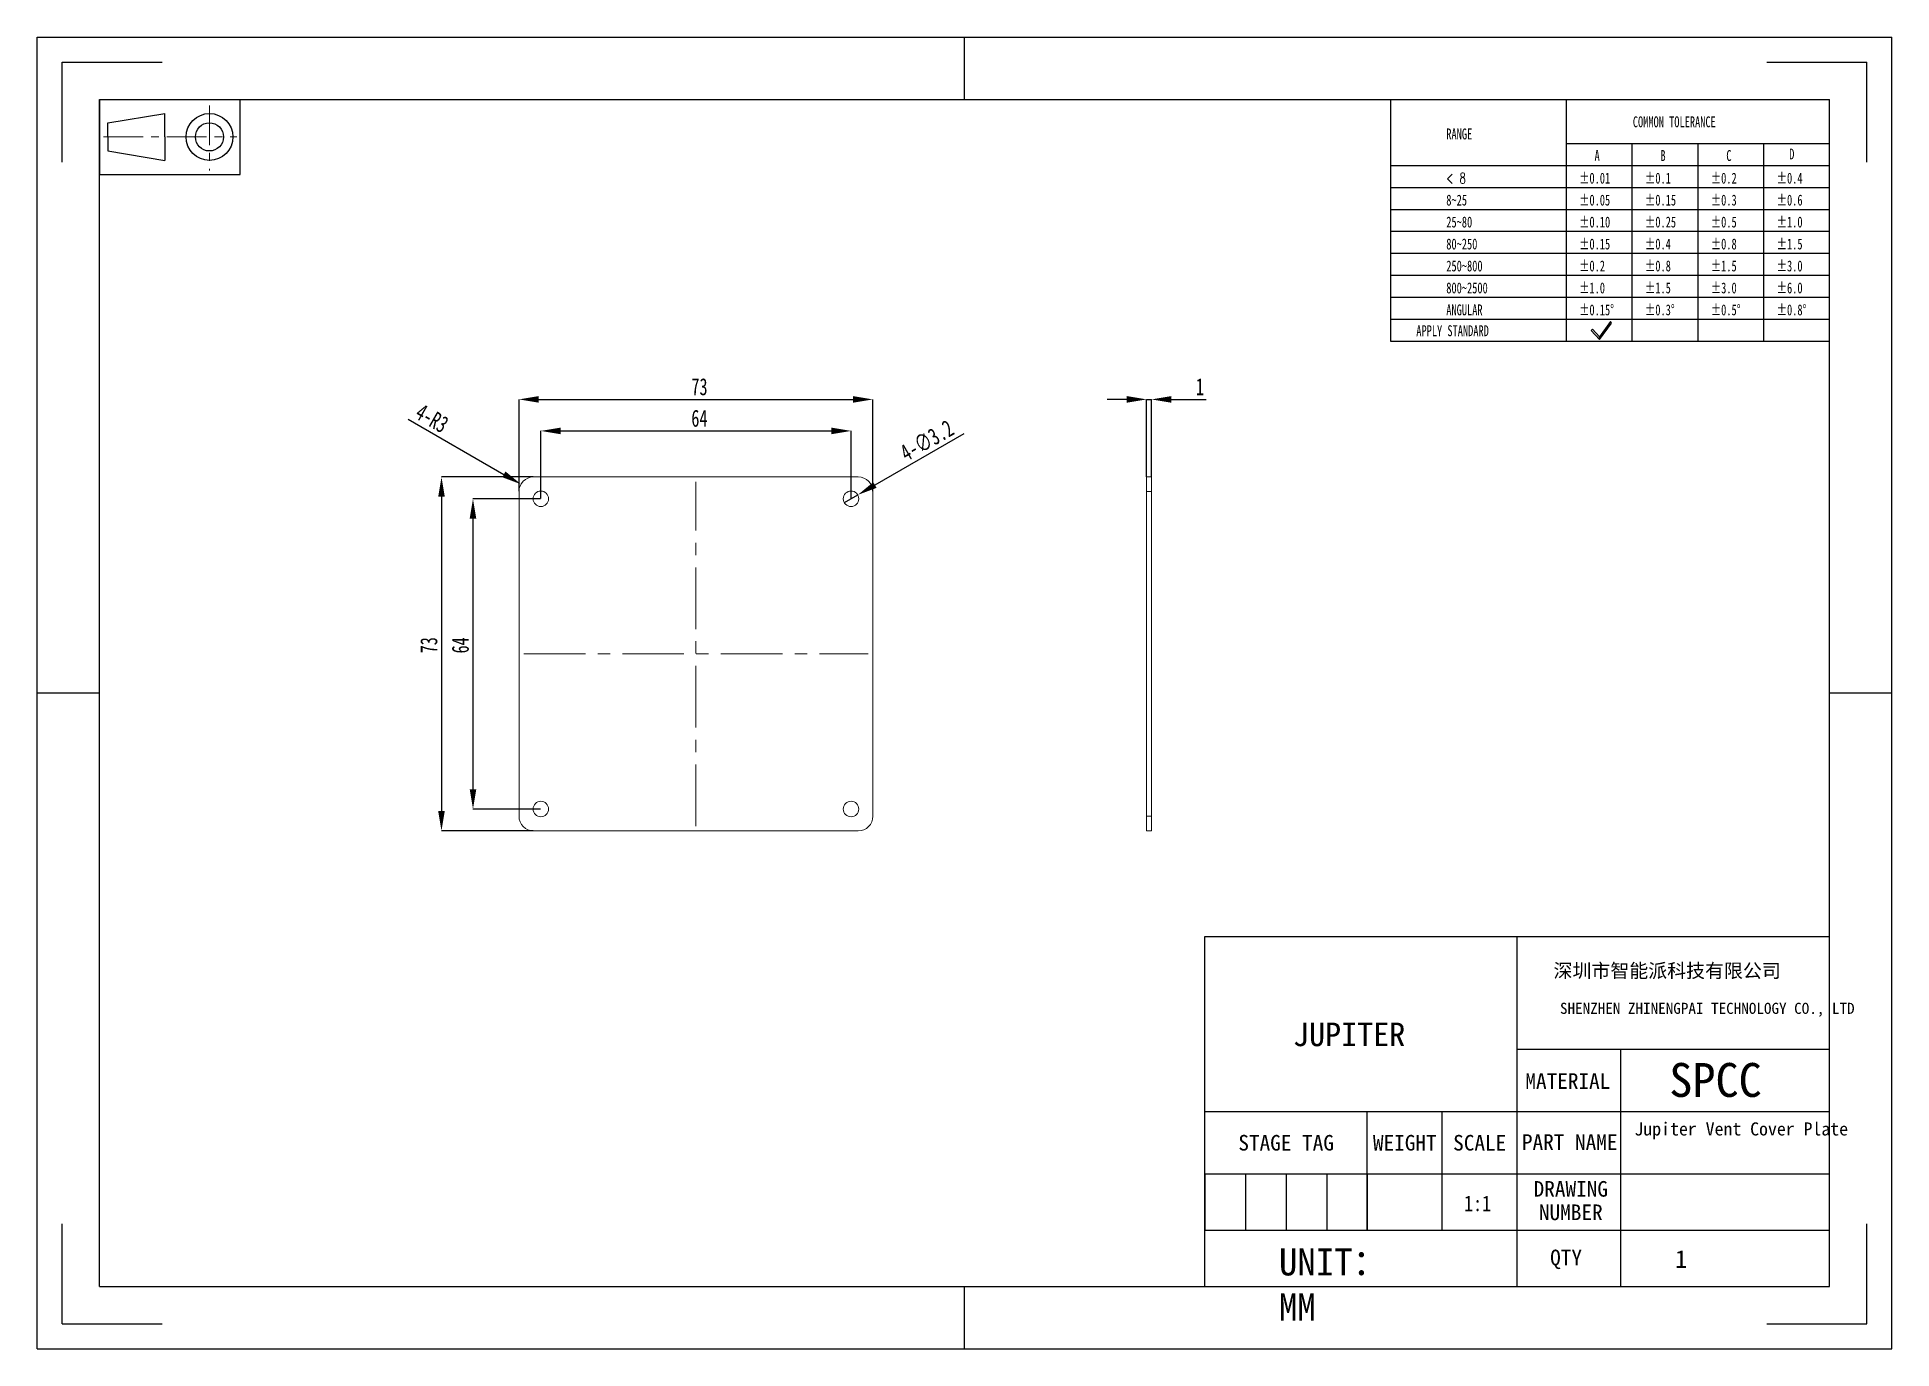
# Model space of a CAD drawing. Header units: millimetres. Extents: x 368 to 751, y -2 to 268.
import ezdxf

# ---------------------------------------------------------------- set-up
doc = ezdxf.new("R2010")
doc.units = ezdxf.units.MM
doc.header["$PDSIZE"] = -1
doc.linetypes.add('CENTER', pattern=[10.16, 6.35, -1.27, 1.27, -1.27])
doc.linetypes.add('CENTERX2', pattern=[20.32, 12.7, -2.54, 2.54, -2.54])
doc.layers.add('DEFAULT_1', color=7, linetype='CENTER', lineweight=18)
doc.layers.add('尺寸线层', color=3, linetype='Continuous', lineweight=18)
doc.layers.add('图框', color=7, linetype='Continuous')
doc.styles.add('SLDTEXTSTYLE4', font='TXT', dxfattribs={"width": 0.7})
doc.styles.add('SLDTEXTSTYLE5', font='TXT', dxfattribs={"width": 0.642857, "bigfont": 'bigfont'})
doc.styles.add('TEXTSTYLE_2', font='')
doc.styles.add('TEXTSTYLE_3', font='')
doc.styles.get('TEXTSTYLE_2').set_extended_font_data('宋体')
doc.styles.get('TEXTSTYLE_3').set_extended_font_data('宋体')
doc.dimstyles.new('SLDDIMSTYLE0', dxfattribs={"dimtxt": 3.5, "dimasz": 4.08, "dimexe": 0, "dimexo": 0.0625, "dimgap": 0.875, "dimtad": 2, "dimdec": 1, "dimrnd": 1e-09, "dimzin": 12, "dimdsep": 46, "dimtxsty": 'SLDTEXTSTYLE4', "dimsah": 1, "dimcen": 0.09, "dimadec": 0, "dimazin": 3, "dimtfac": 1, "dimtdec": 1, "dimtofl": 0, "dimtmove": 0, "dimatfit": 3, "dimfxl": 1, "dimfrac": 2, "dimtolj": 1, "dimtzin": 12, "dimarcsym": 0})
doc.dimstyles.new('SLDDIMSTYLE1', dxfattribs={"dimtxt": 3.5, "dimasz": 4.08, "dimexe": 0, "dimexo": 0.0625, "dimgap": 0.875, "dimtad": 2, "dimdec": 1, "dimrnd": 1e-09, "dimzin": 12, "dimdsep": 46, "dimtxsty": 'SLDTEXTSTYLE4', "dimsah": 1, "dimcen": 0, "dimadec": 0, "dimazin": 3, "dimtfac": 1, "dimtdec": 1, "dimtofl": 0, "dimtmove": 0, "dimatfit": 3, "dimfxl": 1, "dimfrac": 2, "dimtolj": 1, "dimtzin": 12, "dimarcsym": 0})
doc.dimstyles.new('SLDDIMSTYLE2', dxfattribs={"dimtxt": 3.5, "dimasz": 4.08, "dimexe": 0, "dimexo": 0.0625, "dimgap": 0.875, "dimtad": 2, "dimdec": 1, "dimrnd": 1e-09, "dimzin": 12, "dimdsep": 46, "dimtxsty": 'SLDTEXTSTYLE4', "dimblk1": 'NONE', "dimsah": 1, "dimcen": 0, "dimadec": 0, "dimazin": 3, "dimtfac": 1, "dimtdec": 1, "dimtmove": 0, "dimatfit": 3, "dimldrblk": 'NONE', "dimfxl": 1, "dimfrac": 2, "dimtolj": 1, "dimtzin": 12, "dimarcsym": 0})
doc.dimstyles.new('SLDDIMSTYLE3', dxfattribs={"dimtxt": 3.5, "dimasz": 4.08, "dimexe": 0, "dimexo": 0.0625, "dimgap": 0.875, "dimtad": 2, "dimdec": 1, "dimrnd": 1e-09, "dimzin": 12, "dimdsep": 46, "dimtxsty": 'SLDTEXTSTYLE4', "dimsah": 1, "dimcen": 0.09, "dimadec": 0, "dimazin": 3, "dimtfac": 1, "dimtdec": 1, "dimtmove": 0, "dimatfit": 0, "dimfxl": 1, "dimfrac": 2, "dimtolj": 1, "dimtzin": 12, "dimarcsym": 0})

# ---------------------------------------------------------------- blocks, each defined once
blk = doc.blocks.new('_D')
at = {"layer": 'Defpoints', "color": 0, "transparency": 16777216}
for p in [(540.29, 193.42), (467.29, 174.42), (540.29, 174.42)]:
    blk.add_point(p, dxfattribs=at)
at = {"layer": '图框', "color": 0, "lineweight": -2, "transparency": 16777216}
for p, q in [((467.29, 174.48), (467.29, 193.42)), ((471.37, 193.42), (536.21, 193.42)), ((540.29, 174.48), (540.29, 193.42))]:
    blk.add_line(p, q, dxfattribs=at)
at = {"layer": '图框', "color": 0, "transparency": 16777216}
for points in [[(471.37, 194.1), (471.37, 192.74), (467.29, 193.42)], [(536.21, 194.1), (536.21, 192.74), (540.29, 193.42)]]:
    blk.add_solid(points, dxfattribs=at)
at = {"layer": '图框', "color": 0, "transparency": 16777216, "insert": (504.52, 197.79), "char_height": 3.5, "attachment_point": 2, "style": 'SLDTEXTSTYLE4'}
blk.add_mtext('\\A1;73', dxfattribs=at)
blk = doc.blocks.new('_D_1')
at = {"layer": 'Defpoints', "color": 0, "transparency": 16777216}
for p in [(470.29, 177.42), (451.29, 104.42), (470.29, 104.42)]:
    blk.add_point(p, dxfattribs=at)
at = {"layer": '图框', "color": 0, "lineweight": -2, "transparency": 16777216}
for p, q in [((470.23, 177.42), (451.29, 177.42)), ((451.29, 173.34), (451.29, 108.5)), ((470.23, 104.42), (451.29, 104.42))]:
    blk.add_line(p, q, dxfattribs=at)
at = {"layer": '图框', "color": 0, "transparency": 16777216}
for points in [[(450.61, 173.34), (451.97, 173.34), (451.29, 177.42)], [(450.61, 108.5), (451.97, 108.5), (451.29, 104.42)]]:
    blk.add_solid(points, dxfattribs=at)
at = {"layer": '图框', "color": 0, "transparency": 16777216, "insert": (446.92, 142.71), "char_height": 3.5, "attachment_point": 2, "rotation": 90, "style": 'SLDTEXTSTYLE4'}
blk.add_mtext('\\A1;73', dxfattribs=at)
blk = doc.blocks.new('_D_2')
at = {"layer": 'Defpoints', "color": 0, "transparency": 16777216}
for p in [(467.69, 175.92), (470.29, 174.42)]:
    blk.add_point(p, dxfattribs=at)
at = {"layer": '图框', "color": 0, "lineweight": -2, "transparency": 16777216}
blk.add_line((444.4, 189.37), (464.16, 177.96), dxfattribs=at)
at = {"layer": '图框', "color": 0, "transparency": 16777216}
blk.add_solid([(464.5, 178.55), (463.82, 177.37), (467.69, 175.92)], dxfattribs=at)
at = {"layer": '图框', "color": 0, "transparency": 16777216, "insert": (447.34, 192.72), "char_height": 3.5, "attachment_point": 1, "rotation": 330, "style": 'SLDTEXTSTYLE4'}
blk.add_mtext('\\A1;4-R3', dxfattribs=at)
blk = doc.blocks.new('_D_3')
at = {"layer": 'Defpoints', "color": 0, "transparency": 16777216}
for p in [(535.79, 186.92), (471.79, 172.92), (535.79, 172.92)]:
    blk.add_point(p, dxfattribs=at)
at = {"layer": '图框', "color": 0, "lineweight": -2, "transparency": 16777216}
for p, q in [((471.79, 172.98), (471.79, 186.92)), ((475.87, 186.92), (531.71, 186.92)), ((535.79, 172.98), (535.79, 186.92))]:
    blk.add_line(p, q, dxfattribs=at)
at = {"layer": '图框', "color": 0, "transparency": 16777216}
for points in [[(475.87, 187.6), (475.87, 186.24), (471.79, 186.92)], [(531.71, 187.6), (531.71, 186.24), (535.79, 186.92)]]:
    blk.add_solid(points, dxfattribs=at)
at = {"layer": '图框', "color": 0, "transparency": 16777216, "insert": (504.51, 191.29), "char_height": 3.5, "attachment_point": 2, "style": 'SLDTEXTSTYLE4'}
blk.add_mtext('\\A1;64', dxfattribs=at)
blk = doc.blocks.new('_D_4')
at = {"layer": 'Defpoints', "color": 0, "transparency": 16777216}
for p in [(471.79, 172.92), (457.79, 108.92), (471.79, 108.92)]:
    blk.add_point(p, dxfattribs=at)
at = {"layer": '图框', "color": 0, "lineweight": -2, "transparency": 16777216}
for p, q in [((471.73, 172.92), (457.79, 172.92)), ((457.79, 168.84), (457.79, 113)), ((471.73, 108.92), (457.79, 108.92))]:
    blk.add_line(p, q, dxfattribs=at)
at = {"layer": '图框', "color": 0, "transparency": 16777216}
for points in [[(457.11, 168.84), (458.47, 168.84), (457.79, 172.92)], [(457.11, 113), (458.47, 113), (457.79, 108.92)]]:
    blk.add_solid(points, dxfattribs=at)
at = {"layer": '图框', "color": 0, "transparency": 16777216, "insert": (453.42, 142.69), "char_height": 3.5, "attachment_point": 2, "rotation": 90, "style": 'SLDTEXTSTYLE4'}
blk.add_mtext('\\A1;64', dxfattribs=at)
blk = doc.blocks.new('_D_5')
at = {"layer": 'Defpoints', "color": 0, "transparency": 16777216}
for p in [(537.18, 173.72), (534.41, 172.12)]:
    blk.add_point(p, dxfattribs=at)
at = {"layer": '图框', "color": 0, "lineweight": -2, "transparency": 16777216}
for p, q in [((559.05, 186.35), (540.71, 175.76)), ((534.41, 172.12), (537.18, 173.72))]:
    blk.add_line(p, q, dxfattribs=at)
at = {"layer": '图框', "color": 0, "transparency": 16777216}
blk.add_solid([(540.37, 176.35), (541.05, 175.17), (537.18, 173.72)], dxfattribs=at)
at = {"layer": '图框', "color": 0, "transparency": 16777216, "insert": (545.5, 183.57), "char_height": 3.5, "attachment_point": 1, "rotation": 30, "style": 'SLDTEXTSTYLE4'}
blk.add_mtext('\\A1;4-∅3.2', dxfattribs=at)
blk = doc.blocks.new('_NONE')
blk = doc.blocks.new('_D_6')
at = {"layer": 'Defpoints', "color": 0, "transparency": 16777216}
for p in [(597.77, 193.42), (596.77, 177.42), (597.77, 177.42)]:
    blk.add_point(p, dxfattribs=at)
at = {"layer": '图框', "color": 0, "lineweight": -2, "transparency": 16777216}
for p, q in [((592.69, 193.42), (588.61, 193.42)), ((596.77, 177.48), (596.77, 193.42)), ((596.77, 193.42), (597.77, 193.42)), ((597.77, 177.48), (597.77, 193.42)), ((601.85, 193.42), (609.05, 193.42))]:
    blk.add_line(p, q, dxfattribs=at)
at = {"layer": '图框', "color": 0, "transparency": 16777216}
for points in [[(592.69, 194.1), (592.69, 192.74), (596.77, 193.42)], [(601.85, 194.1), (601.85, 192.74), (597.77, 193.42)]]:
    blk.add_solid(points, dxfattribs=at)
at = {"layer": '图框', "color": 0, "transparency": 16777216, "insert": (607.77, 197.79), "char_height": 3.5, "attachment_point": 2, "style": 'SLDTEXTSTYLE4'}
blk.add_mtext('\\A1;1', dxfattribs=at)
blk = doc.blocks.new('96_1')
at = {"color": 7, "linetype": 'Continuous'}
for p, q in [((-11.25, 6), (-11.25, -6)), ((11.25, -6), (11.25, 6)), ((-9.93, 2.25), (-0.82, 3.75)), ((-0.82, 0), (-0.82, 3.75)), ((-9.93, 0), (-9.93, 2.25)), ((-9.93, 0), (-9.93, -2.25)), ((-0.82, 0), (-0.82, -3.75)), ((-9.93, -2.25), (-0.82, -3.75)), ((-11.25, -6), (11.25, -6))]:
    blk.add_line(p, q, dxfattribs=at)
for radius in [3.75, 2.25]:
    blk.add_circle((6.34, 0), radius, dxfattribs=at)
at = {"layer": 'DEFAULT_1', "color": 1, "linetype": 'CENTER'}
for p, q in [((6.34, 5.05), (6.34, -5.36)), ((-10.64, 0), (10.74, 0))]:
    blk.add_line(p, q, dxfattribs=at)

msp = doc.modelspace()

# ---------------------------------------------------------------- linework, layer by layer
at = {"color": 7, "linetype": 'Continuous'}
for p, q in [((367.86, -2.43), (367.86, 268.15)), ((367.86, 268.15), (750.54, 268.15)), ((559.2, 255.27), (559.2, 268.15)), ((750.54, -2.43), (750.54, 268.15)), ((373.01, 242.38), (373.01, 263)), ((373.01, 263), (393.63, 263)), ((724.77, 263), (745.39, 263)), ((745.39, 242.38), (745.39, 263)), ((380.74, 10.45), (380.74, 255.27)), ((380.74, 255.27), (737.66, 255.27)), ((737.66, 10.45), (737.66, 255.27)), ((367.86, 132.86), (380.74, 132.86)), ((737.66, 132.86), (750.54, 132.86)), ((373.01, 2.72), (373.01, 23.34)), ((745.39, 2.72), (745.39, 23.34)), ((380.74, 10.45), (737.66, 10.45)), ((559.2, -2.43), (559.2, 10.45)), ((373.01, 2.72), (393.63, 2.72)), ((724.77, 2.72), (745.39, 2.72)), ((367.86, -2.43), (750.54, -2.43))]:
    msp.add_line(p, q, dxfattribs=at)
for p, q in [((647.08, 255.27), (647.08, 205.45)), ((683.31, 255.27), (683.31, 205.45)), ((683.31, 246.21), (737.66, 246.21)), ((696.9, 246.21), (696.9, 205.45)), ((710.48, 246.21), (710.48, 205.45)), ((724.07, 246.21), (724.07, 205.45)), ((647.08, 241.68), (737.66, 241.68)), ((647.08, 237.15), (737.66, 237.15)), ((647.08, 232.62), (737.66, 232.62)), ((647.08, 228.1), (737.66, 228.1)), ((647.08, 223.57), (737.66, 223.57)), ((647.08, 219.04), (737.66, 219.04)), ((647.08, 214.51), (737.66, 214.51)), ((647.08, 209.98), (737.66, 209.98)), ((688.78, 207.91), (688.51, 207.66)), ((688.51, 207.66), (690.21, 205.78)), ((690.18, 206.35), (688.78, 207.91)), ((692.51, 209.51), (690.18, 206.35)), ((690.21, 205.78), (692.7, 209.15)), ((692.7, 209.15), (692.51, 209.51)), ((647.08, 205.45), (737.66, 205.45)), ((690.21, 205.78), (690.18, 206.35)), ((690.18, 206.35), (690.21, 205.78))]:
    msp.add_line(p, q)
at = {"color": 7, "linetype": 'Continuous', "lineweight": 15}
for p, q in [((537.29, 177.42), (470.29, 177.42)), ((596.77, 177.42), (597.77, 177.42)), ((596.77, 174.42), (596.77, 177.42)), ((597.77, 177.42), (597.77, 174.42)), ((467.29, 174.42), (467.29, 107.42)), ((540.29, 107.42), (540.29, 174.42)), ((597.77, 174.42), (596.77, 174.42)), ((596.77, 174.42), (596.77, 107.42)), ((597.77, 174.42), (597.77, 107.42)), ((596.77, 107.42), (597.77, 107.42)), ((596.77, 104.42), (596.77, 107.42)), ((597.77, 107.42), (597.77, 104.42)), ((470.29, 104.42), (537.29, 104.42)), ((597.77, 104.42), (596.77, 104.42))]:
    msp.add_line(p, q, dxfattribs=at)
at = {"color": 2, "linetype": 'Continuous'}
for p, q in [((608.81, 46.53), (608.81, 82.61)), ((608.81, 46.53), (608.81, 82.61)), ((608.81, 82.61), (673.23, 82.61)), ((673.23, 33.65), (673.23, 82.61)), ((673.23, 59.42), (673.23, 82.61)), ((673.23, 82.61), (737.66, 82.61)), ((673.23, 46.53), (673.23, 82.61)), ((737.66, 59.42), (737.66, 82.61)), ((673.23, 59.42), (737.66, 59.42)), ((694.52, 59.42), (694.52, 10.45)), ((737.66, 33.65), (737.66, 59.42)), ((608.81, 10.45), (608.81, 46.53)), ((608.81, 46.53), (673.23, 46.53)), ((608.81, 33.65), (608.81, 46.53)), ((608.81, 46.53), (642.31, 46.53)), ((642.31, 33.65), (642.31, 46.53)), ((642.31, 33.65), (642.31, 46.53)), ((642.31, 46.53), (673.23, 46.53)), ((657.77, 33.65), (657.77, 46.53)), ((673.23, 46.53), (737.66, 46.53)), ((673.23, 33.65), (673.23, 46.53)), ((608.81, 22.05), (608.81, 33.65)), ((608.81, 33.65), (642.31, 33.65)), ((608.81, 33.65), (642.31, 33.65)), ((608.81, 33.65), (642.31, 33.65)), ((608.81, 33.65), (608.81, 22.05)), ((617.18, 33.65), (617.18, 22.05)), ((625.56, 33.65), (625.56, 22.05)), ((633.93, 33.65), (633.93, 22.05)), ((642.31, 22.05), (642.31, 33.65)), ((642.31, 22.05), (642.31, 33.65)), ((642.31, 33.65), (673.23, 33.65)), ((642.31, 33.65), (673.23, 33.65)), ((642.31, 33.65), (642.31, 22.05)), ((657.77, 22.05), (657.77, 33.65)), ((673.23, 10.45), (673.23, 33.65)), ((673.23, 33.65), (737.66, 33.65)), ((673.23, 33.65), (737.66, 33.65)), ((673.23, 22.05), (673.23, 33.65)), ((737.66, 10.45), (737.66, 33.65)), ((608.81, 10.45), (608.81, 22.05)), ((608.81, 22.05), (673.23, 22.05)), ((608.81, 22.05), (642.31, 22.05)), ((608.81, 22.05), (642.31, 22.05)), ((642.31, 22.05), (673.23, 22.05)), ((673.23, 10.45), (673.23, 22.05)), ((673.23, 22.05), (737.66, 22.05)), ((505.73, 10.45), (536.65, 10.45)), ((536.65, 10.45), (557.27, 10.45)), ((557.27, 10.45), (588.19, 10.45)), ((588.19, 10.45), (608.81, 10.45)), ((608.81, 10.45), (673.23, 10.45)), ((673.23, 10.45), (737.66, 10.45))]:
    msp.add_line(p, q, dxfattribs=at)
at = {"color": 7, "linetype": 'Continuous', "lineweight": 15}
for centre in [(471.79, 172.92), (535.79, 172.92), (471.79, 108.92), (535.79, 108.92)]:
    msp.add_circle(centre, 1.6, dxfattribs=at)
for centre, start, end in [((470.29, 174.42), 90, 180), ((537.29, 174.42), 0, 90), ((470.29, 107.42), 180, 270), ((537.29, 107.42), 270, 0)]:
    msp.add_arc(centre, 3, start, end, dxfattribs=at)
at = {"layer": '图框', "linetype": 'CENTERX2', "lineweight": 0}
for p, q in [((503.79, 105.42), (503.79, 176.42)), ((468.29, 140.92), (539.29, 140.92))]:
    msp.add_line(p, q, dxfattribs=at)

# ---------------------------------------------------------------- block references
at = {"color": 2, "linetype": 'Continuous', "xscale": 1.288499418886255, "yscale": 1.288499418886255, "zscale": 1.288499418886255}
msp.add_blockref('96_1', (395.25, 247.56), dxfattribs=at)

# ---------------------------------------------------------------- texts
at = {"attachment_point": 1}
for s, insert, char_height, width, style in [('RANGE', (658.6, 249.3), 2.246, 22.0594, 'SLDTEXTSTYLE4'), ('COMMON TOLERANCE', (697.09, 251.8), 2.246, 73.9418, 'SLDTEXTSTYLE4'), ('D', (729.35, 245.16), 2.25, 3.1931, 'SLDTEXTSTYLE4'), ('A', (689.19, 244.85), 2.25, 3.245, 'SLDTEXTSTYLE4'), ('B', (702.78, 244.85), 2.25, 3.1931, 'SLDTEXTSTYLE4'), ('C', (716.37, 244.85), 2.25, 3.2309, 'SLDTEXTSTYLE4'), ('< 8', (658.6, 240.18), 2.246, 10.7794, 'SLDTEXTSTYLE5'), ('%%P0.01', (686, 240.18), 2.246, 15.7251, 'SLDTEXTSTYLE4'), ('%%P0.1', (699.59, 240.18), 2.246, 11.7914, 'SLDTEXTSTYLE4'), ('%%P0.2', (713.17, 240.18), 2.246, 13.4139, 'SLDTEXTSTYLE4'), ('%%P0.4', (726.76, 240.18), 2.246, 13.3621, 'SLDTEXTSTYLE4'), ('8~25', (658.6, 235.66), 2.246, 17.3947, 'SLDTEXTSTYLE4'), ('%%P0.05', (686, 235.66), 2.246, 17.3476, 'SLDTEXTSTYLE4'), ('%%P0.15', (699.59, 235.66), 2.246, 16.5599, 'SLDTEXTSTYLE4'), ('%%P0.3', (713.17, 235.66), 2.246, 13.4139, 'SLDTEXTSTYLE4'), ('%%P0.6', (726.76, 235.66), 2.246, 13.4139, 'SLDTEXTSTYLE4'), ('25~80', (658.6, 231.13), 2.246, 21.3284, 'SLDTEXTSTYLE4'), ('%%P0.10', (686, 231.13), 2.246, 15.7769, 'SLDTEXTSTYLE4'), ('%%P0.25', (699.59, 231.13), 2.246, 18.1305, 'SLDTEXTSTYLE4'), ('%%P0.5', (713.17, 231.13), 2.246, 13.4139, 'SLDTEXTSTYLE4'), ('%%P1.0', (726.76, 231.13), 2.246, 11.8433, 'SLDTEXTSTYLE4'), ('80~250', (658.6, 226.6), 2.246, 25.262, 'SLDTEXTSTYLE4'), ('%%P0.15', (686, 226.6), 2.246, 16.5599, 'SLDTEXTSTYLE4'), ('%%P0.4', (699.59, 226.6), 2.246, 13.3621, 'SLDTEXTSTYLE4'), ('%%P0.8', (713.17, 226.6), 2.246, 13.4139, 'SLDTEXTSTYLE4'), ('%%P1.5', (726.76, 226.6), 2.246, 12.6263, 'SLDTEXTSTYLE4'), ('250~800', (658.6, 222.07), 2.246, 29.1956, 'SLDTEXTSTYLE4'), ('%%P0.2', (686, 222.07), 2.246, 13.4139, 'SLDTEXTSTYLE4'), ('%%P0.8', (699.59, 222.07), 2.246, 13.4139, 'SLDTEXTSTYLE4'), ('%%P1.5', (713.17, 222.07), 2.246, 12.6263, 'SLDTEXTSTYLE4'), ('%%P3.0', (726.76, 222.07), 2.246, 13.4139, 'SLDTEXTSTYLE4'), ('800~2500', (658.6, 217.54), 2.246, 33.1292, 'SLDTEXTSTYLE4'), ('%%P1.0', (686, 217.54), 2.246, 11.8433, 'SLDTEXTSTYLE4'), ('%%P1.5', (699.59, 217.54), 2.246, 12.6263, 'SLDTEXTSTYLE4'), ('%%P3.0', (713.17, 217.54), 2.246, 13.4139, 'SLDTEXTSTYLE4'), ('%%P6.0', (726.76, 217.54), 2.246, 13.4139, 'SLDTEXTSTYLE4'), ('ANGULAR', (658.6, 213.01), 2.246, 31.5445, 'SLDTEXTSTYLE4'), ('%%P0.15%%D', (686, 213.01), 2.246, 19.7247, 'SLDTEXTSTYLE4'), ('%%P0.3%%D', (699.59, 213.01), 2.246, 16.5788, 'SLDTEXTSTYLE4'), ('%%P0.5%%D', (713.17, 213.01), 2.246, 16.5788, 'SLDTEXTSTYLE4'), ('%%P0.8%%D', (726.76, 213.01), 2.246, 16.5788, 'SLDTEXTSTYLE4'), ('APPLY STANDARD', (652.41, 208.71), 2.246, 64.5605, 'SLDTEXTSTYLE4')]:
    msp.add_mtext(s, dxfattribs=dict(at, insert=insert, char_height=char_height, width=width, style=style))
at = {"color": 7, "linetype": 'Continuous', "insert": (704.17, 77.01), "char_height": 2.8639, "width": 67.9482, "attachment_point": 2, "style": 'TEXTSTYLE_2'}
msp.add_mtext('深圳市智能派科技有限公司', dxfattribs=at)
at = {"color": 7, "linetype": 'Continuous', "attachment_point": 2, "line_spacing_factor": 0.9, "style": 'TEXTSTYLE_3'}
for s, insert, char_height, width in [('MATERIAL\\P ', (683.68, 54.43), 3.221, 46.5649), ('STAGE TAG ', (625.56, 41.7), 3.221, 38.957), ('WEIGHT', (650.04, 41.7), 3.221, 14.1559), ('SCALE', (665.5, 41.7), 3.221, 14.1559), ('PART NAME', (684.07, 41.84), 3.221, 26.9885), ('DRAWING NUMBER', (684.29, 32.19), 3.2212, 26.9885), ('QTY', (683.32, 18.04), 3.221, 35.9556)]:
    msp.add_mtext(s, dxfattribs=dict(at, insert=insert, char_height=char_height, width=width))
at = {"insert": (662.26, 25.92), "char_height": 3.2212, "width": 7.7213, "attachment_point": 7}
msp.add_mtext('{\\W0.85;1:1}', dxfattribs=at)
at = {"layer": '尺寸线层', "attachment_point": 1}
for s, insert, char_height, width in [('SHENZHEN ZHINENGPAI TECHNOLOGY CO., LTD', (682.06, 68.96), 2.2911, 64.8265), ('JUPITER', (626.96, 64.88), 4.867, 39.7204), ('SPCC', (704.62, 56.54), 7, 24.8526), ('UNIT：MM', (624.07, 18.31), 5.588, 21.6622)]:
    msp.add_mtext(s, dxfattribs=dict(at, insert=insert, char_height=char_height, width=width))
at = {"layer": '尺寸线层', "linetype": 'CENTERX2', "insert": (697.42, 44.29), "char_height": 3.6, "width": 45.6035, "attachment_point": 1}
msp.add_mtext('{\\H0.75x;Jupiter Vent Cover Plate}', dxfattribs=at)
at = {"layer": '尺寸线层', "ltscale": 0.2, "insert": (705.82, 17.93), "char_height": 3.65, "width": 21.8929, "attachment_point": 1}
msp.add_mtext('1\\P\\P', dxfattribs=at)

# ---------------------------------------------------------------- dimensions: what is measured, and where the dimension line sits
at = {"layer": '图框', "color": 3}
for base, p1, p2, angle, picture, middle in [((540.29, 193.42), (467.29, 174.42), (540.29, 174.42), 0, '_D', (504.52, 193.42)), ((535.79, 186.92), (471.79, 172.92), (535.79, 172.92), 0, '_D_3', (504.51, 186.92)), ((451.29, 104.42), (470.29, 177.42), (470.29, 104.42), 90, '_D_1', (451.29, 142.71)), ((457.79, 108.92), (471.79, 172.92), (471.79, 108.92), 90, '_D_4', (457.79, 142.69))]:
    dim = msp.add_linear_dim(base=base, p1=p1, p2=p2, angle=angle, dimstyle='SLDDIMSTYLE0', dxfattribs=at)
    dim.commit()
    dim.dimension.update_dxf_attribs({"geometry": picture, "text_midpoint": middle, "dimtype": 160})
dim = msp.add_linear_dim(base=(597.77, 193.42), p1=(596.77, 177.42), p2=(597.77, 177.42), dimstyle='SLDDIMSTYLE3', dxfattribs=at)
dim.commit()
dim.dimension.update_dxf_attribs({"geometry": '_D_6', "text_midpoint": (607.77, 193.42), "dimtype": 160})
dim = msp.add_radius_dim(center=(470.29, 174.42), mpoint=(467.69, 175.92), text='4-<>', dimstyle='SLDDIMSTYLE1', dxfattribs=at)
dim.commit()
dim.dimension.update_dxf_attribs({"geometry": '_D_2', "text_midpoint": (449.05, 186.68), "dimtype": 164})
dim = msp.add_diameter_dim_2p(p1=(534.41, 172.12), p2=(537.18, 173.72), text='4-<>', dimstyle='SLDDIMSTYLE2', dxfattribs=at)
dim.commit()
dim.dimension.update_dxf_attribs({"geometry": '_D_5', "text_midpoint": (552.99, 182.85), "dimtype": 163})

doc.saveas('drawing.dxf')
